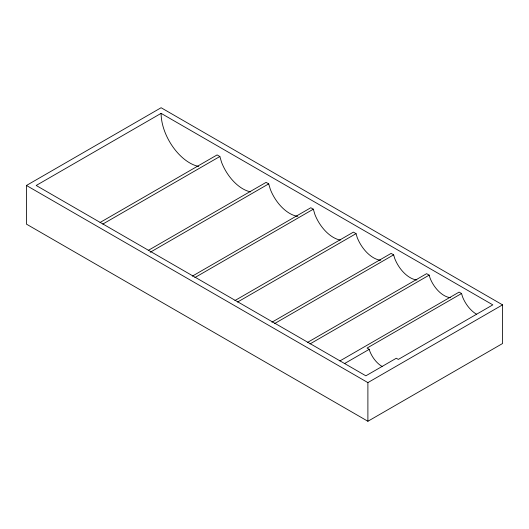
<?xml version="1.0" encoding="UTF-8"?>
<svg xmlns="http://www.w3.org/2000/svg" width="529" height="529" viewBox="0 0 529 529"><rect width="100%" height="100%" fill="white"/><g stroke="black" fill="none" stroke-linecap="round" stroke-linejoin="round"><path stroke-width="0.79" d="M26.45 185.474L161.107 107.731L502.55 304.863L502.55 343.526L367.893 421.269L26.45 224.137L26.45 185.474L367.893 382.606L502.55 304.863M161.107 113.358L36.19 185.474L365.87 375.815L396.307 358.245L398.33 359.409L492.81 304.863L161.107 113.358A40.462 23.362 60 0 0 198.712 166.43M100.047 222.504L217.115 154.918L219.852 156.498L221.611 162.429A34.643 20.003 60 0 0 250.693 191.868M102.785 224.084L219.852 156.498M148.325 250.362L266.107 182.366L268.699 183.861L270.319 189.316A31.614 18.251 60 0 0 297.84 216.328M150.203 252.273L268.699 183.861M192.318 276.151L310.814 207.738L313.327 209.186L314.887 214.443A30.133 17.397 60 0 0 340.372 240.073M194.831 277.599L313.327 209.186M234.936 300.538L353.425 232.125L356.043 233.639L357.168 237.435A26.655 15.387 60 0 0 380.708 260.248M237.547 302.052L356.043 233.639M271.913 322.214L391.123 253.391L393.636 254.839L394.72 258.476A25.108 14.495 60 0 0 416.885 279.967M274.432 323.669L393.636 254.839M307.415 342.488L426.625 273.665L429.171 275.133L430.017 277.989A22.972 13.265 60 0 0 450.695 297.675M309.961 343.956L429.171 275.133M339.902 360.937L459.106 292.107L461.546 293.516L462.505 296.743A22.972 13.265 60 0 0 476.569 314.239M461.546 293.516L367.066 348.062L369.235 349.319L369.771 351.13A20.109 11.612 60 0 0 382.09 366.452M344.458 363.621L369.235 349.319M367.893 382.606L367.893 421.269"/></g></svg>
